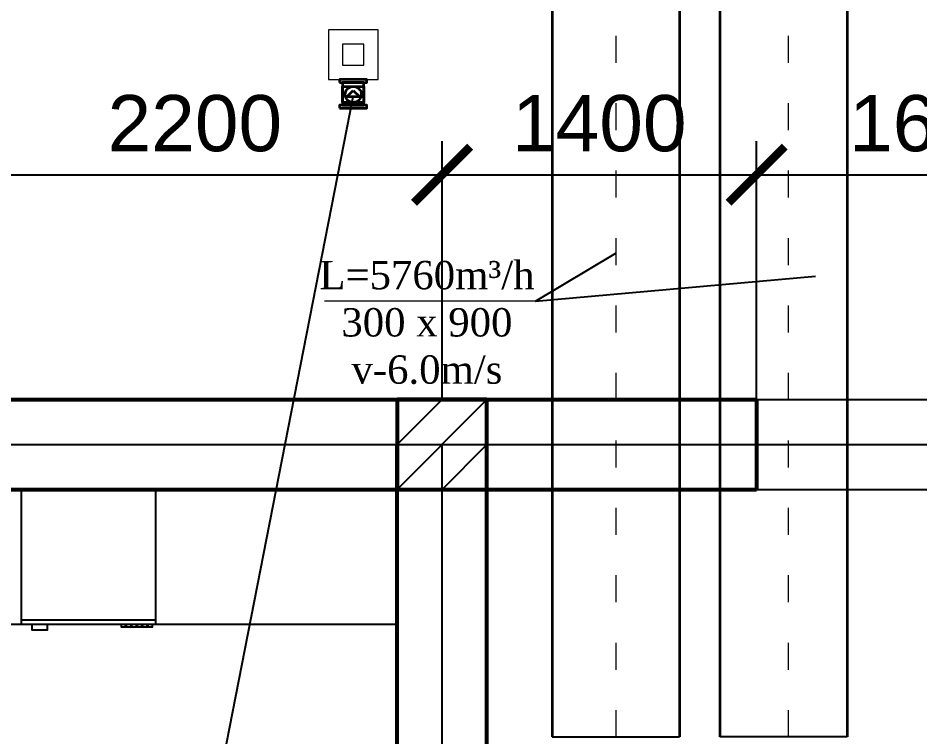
# Model space of a CAD drawing. Header units: inches. Extents: x 23 to 100097, y 11 to 104145.
# Drawn here: x 10406 to 14420, y 63956 to 67154 of the extents above; entities that cross this region are included whole.
import ezdxf

# ---------------------------------------------------------------- set-up
doc = ezdxf.new("R2010")
doc.units = ezdxf.units.IN
doc.header["$MEASUREMENT"] = 0
doc.linetypes.add('ACAD_ISO03W100', pattern=[30, 12, -18])
for name, color, linetype, lineweight in [('Divar', 7, 'Continuous', 25), ('nad', 1, 'Continuous', 9), ('ol4uler', 7, 'Continuous', 15)]:
    doc.layers.add(name, color=color, linetype=linetype, lineweight=lineweight)
doc.layers.add('TEKST', color=7, linetype='Continuous')
doc.layers.add('VRV MUSA', color=5, linetype='Continuous')
doc.styles.get("Standard").update_dxf_attribs({"font": 'arial.ttf'})
doc.styles.add('Times Latin', font='')
doc.styles.get('Times Latin').set_extended_font_data('Times Latin')
doc.dimstyles.new('ISO-25', dxfattribs={"dimtxt": 250, "dimasz": 250, "dimexe": 150, "dimexo": 0.625, "dimgap": 100, "dimtad": 1, "dimdec": 0, "dimtxsty": 'Standard', "dimblk": 'ARCHTICK', "dimcen": 2.5, "dimadec": 0, "dimazin": 0, "dimtfac": 1, "dimtdec": 0, "dimtmove": 0, "dimatfit": 3, "dimfxl": 1, "dimarcsym": 0})

# ---------------------------------------------------------------- blocks, each defined once
blk = doc.blocks.new('_ArchTick')
at = {"layer": 'nad', "color": 0, "const_width": 0.15}
blk.add_lwpolyline([(-0.5, -0.5), (0.5, 0.5)], dxfattribs=at)
blk = doc.blocks.new('*D103')
at = {"color": 0, "lineweight": -2, "transparency": 16777216}
for p, q in [((10092.9, 65457.6), (10092.9, 66607)), ((12292.9, 65457.6), (12292.9, 66607)), ((10092.9, 66457), (12292.9, 66457))]:
    blk.add_line(p, q, dxfattribs=at)
at = {"layer": 'Defpoints', "color": 0, "transparency": 16777216}
for p in [(12292.9, 66457), (10092.9, 65457), (12292.9, 65457)]:
    blk.add_point(p, dxfattribs=at)
at = {"color": 0, "lineweight": -2, "transparency": 16777216, "xscale": 250, "yscale": 250, "zscale": 250, "rotation": 180}
blk.add_blockref('_ArchTick', (10092.9, 66457), dxfattribs=at)
at = {"color": 0, "lineweight": -2, "transparency": 16777216, "xscale": 250, "yscale": 250, "zscale": 250}
blk.add_blockref('_ArchTick', (12292.9, 66457), dxfattribs=at)
at = {"color": 0, "transparency": 16777216, "insert": (11192.9, 66684.6), "char_height": 250, "attachment_point": 5}
blk.add_mtext('2200', dxfattribs=at)
blk = doc.blocks.new('*D104')
at = {"color": 0, "lineweight": -2, "transparency": 16777216}
for p, q in [((12292.9, 65457.6), (12292.9, 66607)), ((13692.9, 65457.6), (13692.9, 66607)), ((12292.9, 66457), (13692.9, 66457))]:
    blk.add_line(p, q, dxfattribs=at)
at = {"layer": 'Defpoints', "color": 0, "transparency": 16777216}
for p in [(13692.9, 66457), (12292.9, 65457), (13692.9, 65457)]:
    blk.add_point(p, dxfattribs=at)
at = {"color": 0, "lineweight": -2, "transparency": 16777216, "xscale": 250, "yscale": 250, "zscale": 250, "rotation": 180}
blk.add_blockref('_ArchTick', (12292.9, 66457), dxfattribs=at)
at = {"color": 0, "lineweight": -2, "transparency": 16777216, "xscale": 250, "yscale": 250, "zscale": 250}
blk.add_blockref('_ArchTick', (13692.9, 66457), dxfattribs=at)
at = {"color": 0, "transparency": 16777216, "insert": (12992.9, 66684.6), "char_height": 250, "attachment_point": 5}
blk.add_mtext('1400', dxfattribs=at)
blk = doc.blocks.new('*D105')
at = {"color": 0, "lineweight": -2, "transparency": 16777216}
for p, q in [((13692.9, 65457.6), (13692.9, 66607)), ((15292.9, 65457.6), (15292.9, 66607)), ((13692.9, 66457), (15292.9, 66457))]:
    blk.add_line(p, q, dxfattribs=at)
at = {"layer": 'Defpoints', "color": 0, "transparency": 16777216}
for p in [(15292.9, 66457), (13692.9, 65457), (15292.9, 65457)]:
    blk.add_point(p, dxfattribs=at)
at = {"color": 0, "lineweight": -2, "transparency": 16777216, "xscale": 250, "yscale": 250, "zscale": 250, "rotation": 180}
blk.add_blockref('_ArchTick', (13692.9, 66457), dxfattribs=at)
at = {"color": 0, "lineweight": -2, "transparency": 16777216, "xscale": 250, "yscale": 250, "zscale": 250}
blk.add_blockref('_ArchTick', (15292.9, 66457), dxfattribs=at)
at = {"color": 0, "transparency": 16777216, "insert": (14492.9, 66684.6), "char_height": 250, "attachment_point": 5}
blk.add_mtext('1600', dxfattribs=at)

msp = doc.modelspace()

# ---------------------------------------------------------------- linework, layer by layer
at = {"color": 3, "lineweight": 35}
for p, q in [((11869.4, 66803.8), (11898, 66832.3)), ((11898, 66832.3), (11926.5, 66803.8)), ((11926.5, 66803.8), (11869.4, 66803.8))]:
    msp.add_line(p, q, dxfattribs=at)
for p, q in [((11117.1, 62823.5), (11898, 66803.8)), ((12092.9, 65257), (12292.9, 65457)), ((12092.9, 65057), (12492.9, 65457)), ((13692.9, 65457), (15292.9, 65457)), ((10092.9, 65257), (13692.9, 65257)), ((12292.9, 62707), (12292.9, 65257)), ((12292.9, 65057), (12492.9, 65257)), ((13692.9, 65257), (15292.9, 65257)), ((13692.9, 65057), (15292.9, 65057)), ((10419.3, 64477), (11019.3, 64477)), ((6492.9, 64457), (12092.9, 64457)), ((10884.8, 64445.2), (10884.8, 64457)), ((10889, 64445.2), (10889, 64457)), ((10908.9, 64445.2), (10908.9, 64457)), ((10913.1, 64445.2), (10913.1, 64457)), ((10932.9, 64445.2), (10932.9, 64457)), ((10937.2, 64445.2), (10937.2, 64457)), ((10957, 64445.2), (10957, 64457)), ((10961.3, 64445.2), (10961.3, 64457)), ((10981.1, 64445.2), (10981.1, 64457)), ((10985.3, 64445.2), (10985.3, 64457))]:
    msp.add_line(p, q)
at = {"lineweight": 53}
for p, q in [((10092.9, 65457), (13692.9, 65457)), ((13692.9, 65457), (13692.9, 65057)), ((12092.9, 62707), (12092.9, 65257)), ((12492.9, 62707), (12492.9, 65257)), ((10092.9, 65057), (13692.9, 65057))]:
    msp.add_line(p, q, dxfattribs=at)
at = {"color": 3, "ltscale": 500}
msp.add_line((12783.3, 63955.9), (13350.4, 63955.9), dxfattribs=at)
at = {"color": 5, "ltscale": 500}
msp.add_line((14096.1, 63955.9), (13529, 63955.9), dxfattribs=at)
at = {"color": 3, "lineweight": 35}
for points in [[(11836.9, 66866.6), (11959, 66866.6), (11959, 66880.8), (11836.9, 66880.8)], [(11850.7, 66767.1), (11945.2, 66767.1), (11945.2, 66866.6), (11850.7, 66866.6)], [(11850.7, 66849.9), (11945.2, 66849.9), (11945.2, 66778.5), (11850.7, 66778.5)], [(11836.9, 66752.9), (11959, 66752.9), (11959, 66767.1), (11836.9, 66767.1)]]:
    msp.add_lwpolyline(points, close=True, dxfattribs=at)
at = {"lineweight": 53}
msp.add_lwpolyline([(12092.9, 65057), (12492.9, 65057), (12492.9, 65457), (12092.9, 65457)], close=True, dxfattribs=at)
msp.add_lwpolyline([(10419.3, 64457), (11019.3, 64457), (11019.3, 65057), (10419.3, 65057)], close=True)
for points in [[(10467.8, 64457), (10467.8, 64432.8), (10537, 64432.8), (10537, 64457)], [(10865, 64457), (10865, 64445.2), (11005.2, 64445.2), (11005.2, 64457)]]:
    msp.add_lwpolyline(points)
at = {"color": 3, "lineweight": 35}
msp.add_circle((11898, 66814.2), 35.7, dxfattribs=at)
at = {"layer": 'Divar'}
for q in [(13066.9, 66108.1), (13954.4, 66005.7)]:
    msp.add_line((12708.8, 65895.2), q, dxfattribs=at)
at = {"layer": 'ol4uler', "color": 7, "linetype": 'ByBlock', "lineweight": 0}
for points in [[(12008.2, 66880.8), (12008.2, 67101.4), (11787.7, 67101.4), (11787.7, 66880.8)], [(11945.2, 66943.8), (11945.2, 67038.4), (11850.7, 67038.4), (11850.7, 66943.8)]]:
    msp.add_lwpolyline(points, close=True, dxfattribs=at)
at = {"layer": 'TEKST', "color": 3, "lineweight": 35, "ltscale": 0.95}
for p, q in [((12783.3, 67675.2), (12783.3, 63955.9)), ((13350.4, 67675.2), (13350.4, 63955.9))]:
    msp.add_line(p, q, dxfattribs=at)
at = {"layer": 'TEKST', "color": 3, "linetype": 'ACAD_ISO03W100', "lineweight": 9, "ltscale": 10}
msp.add_line((13066.9, 67675.2), (13066.9, 63955.9), dxfattribs=at)
at = {"layer": 'TEKST', "color": 5, "lineweight": 35, "ltscale": 0.95}
for p, q in [((13529, 67675.2), (13529, 63955.9)), ((14096.1, 67675.2), (14096.1, 63955.9))]:
    msp.add_line(p, q, dxfattribs=at)
at = {"layer": 'TEKST', "color": 5, "linetype": 'ACAD_ISO03W100', "lineweight": 9, "ltscale": 10}
msp.add_line((13832.8, 67675.2), (13832.8, 63955.9), dxfattribs=at)
at = {"layer": 'VRV MUSA', "color": 0, "linetype": 'ByBlock', "lineweight": 0, "ltscale": 1.55}
msp.add_line((12708.8, 65895.2), (11769.5, 65895.2), dxfattribs=at)

# ---------------------------------------------------------------- texts
at = {"layer": 'VRV MUSA', "color": 0, "lineweight": 9, "ltscale": 150, "insert": (11744.6, 66073.5), "char_height": 126.023, "width": 962.192, "attachment_point": 1, "style": 'Times Latin'}
msp.add_mtext('\\pxqc;L=5760m{\\fTimes New Roman|b0|i0|c238|p18;³}/h\\P300 x 900\\Pv-6.0m/s\\P ', dxfattribs=at)

# ---------------------------------------------------------------- dimensions: what is measured, and where the dimension line sits
for base, p1, p2, picture, middle in [((12292.9, 66457), (10092.9, 65457), (12292.9, 65457), '*D103', (11192.9, 66684.6)), ((13692.9, 66457), (12292.9, 65457), (13692.9, 65457), '*D104', (12992.9, 66684.6)), ((15292.9, 66457), (13692.9, 65457), (15292.9, 65457), '*D105', (14492.9, 66684.6))]:
    dim = msp.add_linear_dim(base=base, p1=p1, p2=p2, dimstyle='ISO-25', override={"dimtmove": 1})
    dim.commit()
    dim.dimension.update_dxf_attribs({"geometry": picture, "text_midpoint": middle})

doc.saveas('drawing.dxf')
